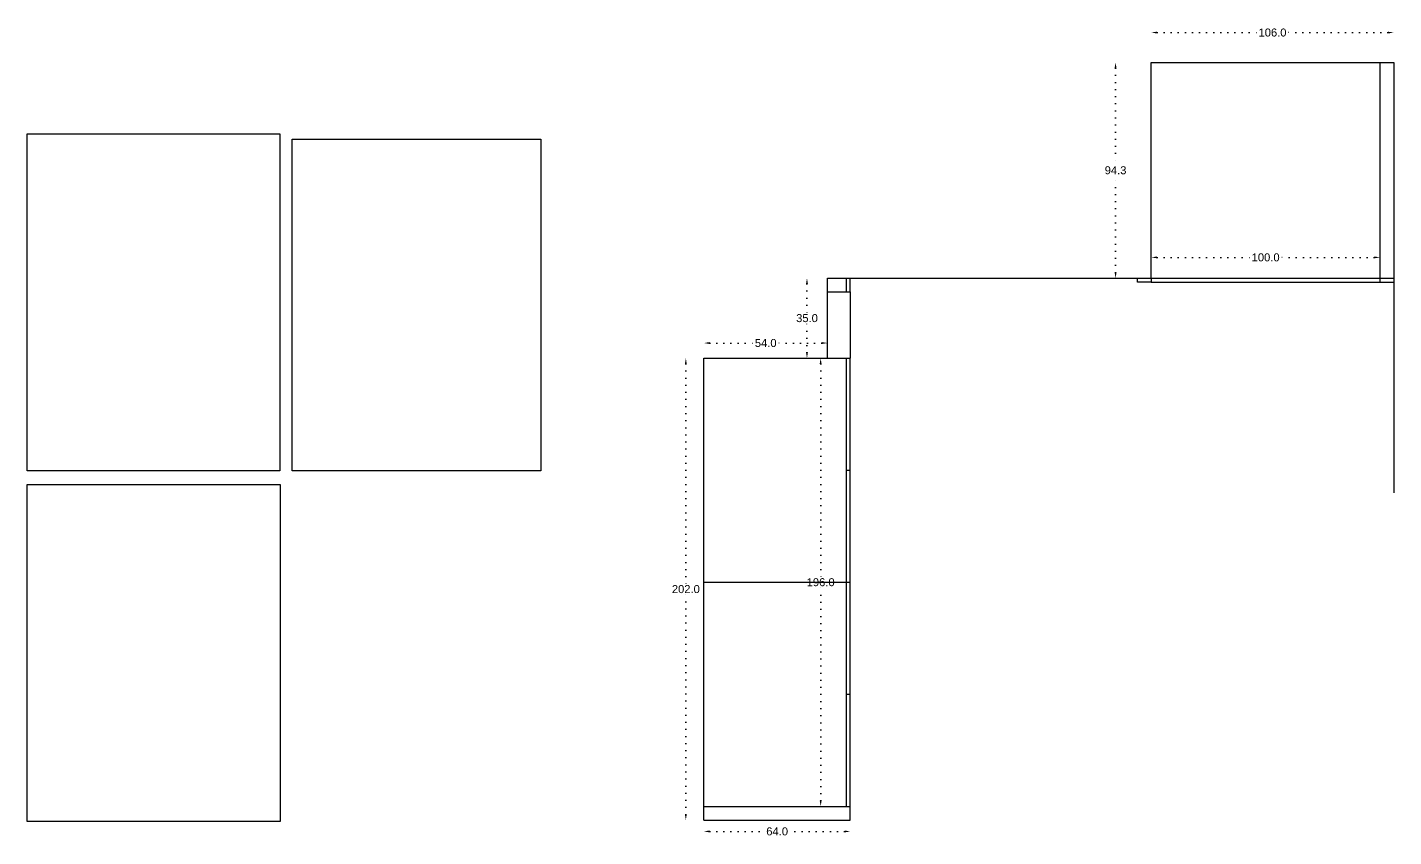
# Model space of a CAD drawing. Header units: inches. Extents: x 9 to 4094, y 4 to 1401.
# Drawn here: x 9 to 607, y 4 to 358 of the extents above; entities that cross this region are included whole.
import ezdxf

# ---------------------------------------------------------------- set-up
doc = ezdxf.new("R2010")
doc.units = ezdxf.units.IN
doc.header["$MEASUREMENT"] = 0
doc.linetypes.add('ACAD_ISO07W100', pattern=[3, 0, -3])
doc.styles.get("Standard").update_dxf_attribs({"font": 'arial.ttf'})
doc.dimstyles.get("Standard").update_dxf_attribs({"dimtxt": 3.5, "dimasz": 2.5, "dimexe": 0.18, "dimexo": 0.0625, "dimgap": 0.09, "dimtad": 0, "dimtih": 1, "dimtoh": 1, "dimdec": 1, "dimzin": 0, "dimdsep": 46, "dimtxsty": 'Standard', "dimcen": 0.09, "dimse1": 1, "dimse2": 1, "dimadec": 0, "dimazin": 0, "dimtfac": 1, "dimtdec": 1, "dimtix": 1, "dimtofl": 0, "dimtmove": 0, "dimatfit": 3, "dimfxl": 1, "dimtolj": 1, "dimtzin": 0, "dimarcsym": 0})
picture_1 = doc.add_image_def('image1.jpeg', size_in_pixel=(3024, 4032))
picture_2 = doc.add_image_def('image2.jpeg', size_in_pixel=(3024, 4032))
picture_3 = doc.add_image_def('image3.jpeg', size_in_pixel=(3024, 4032))

# ---------------------------------------------------------------- blocks, each defined once
blk = doc.blocks.new('*D1')
at = {"color": 0, "linetype": 'ACAD_ISO07W100', "lineweight": -2, "transparency": 16777216}
for p, q in [((297.35, 210.52), (297.35, 113.9)), ((297.35, 13.52), (297.35, 110.15))]:
    blk.add_line(p, q, dxfattribs=at)
at = {"color": 0, "transparency": 16777216}
for points in [[(296.93, 210.52), (297.76, 210.52), (297.35, 213.02)], [(296.93, 13.52), (297.76, 13.52), (297.35, 11.02)]]:
    blk.add_solid(points, dxfattribs=at)
at = {"layer": 'Defpoints', "color": 0, "transparency": 16777216}
for p in [(297.35, 213.02), (305.28, 213.02), (305.28, 11.02)]:
    blk.add_point(p, dxfattribs=at)
at = {"color": 0, "transparency": 16777216, "insert": (297.35, 112.02), "char_height": 3.5, "attachment_point": 5}
blk.add_mtext('\\A1;202.0', dxfattribs=at)
blk = doc.blocks.new('*D2')
at = {"color": 0, "linetype": 'ACAD_ISO07W100', "lineweight": -2, "transparency": 16777216}
for p, q in [((307.78, 219.64), (327.65, 219.64)), ((356.78, 219.64), (336.91, 219.64))]:
    blk.add_line(p, q, dxfattribs=at)
at = {"color": 0, "transparency": 16777216}
for points in [[(307.78, 220.06), (307.78, 219.22), (305.28, 219.64)], [(356.78, 220.06), (356.78, 219.22), (359.28, 219.64)]]:
    blk.add_solid(points, dxfattribs=at)
at = {"layer": 'Defpoints', "color": 0, "transparency": 16777216}
for p in [(359.28, 219.64), (305.28, 213.02), (359.28, 213.02)]:
    blk.add_point(p, dxfattribs=at)
at = {"color": 0, "transparency": 16777216, "insert": (332.28, 219.64), "char_height": 3.5, "attachment_point": 5}
blk.add_mtext('\\A1;54.0', dxfattribs=at)
blk = doc.blocks.new('*D3')
at = {"color": 0, "linetype": 'ACAD_ISO07W100', "lineweight": -2, "transparency": 16777216}
for p, q in [((350.34, 245.52), (350.34, 232.4)), ((350.34, 215.52), (350.34, 228.65))]:
    blk.add_line(p, q, dxfattribs=at)
at = {"color": 0, "transparency": 16777216}
for points in [[(349.92, 245.52), (350.75, 245.52), (350.34, 248.02)], [(349.92, 215.52), (350.75, 215.52), (350.34, 213.02)]]:
    blk.add_solid(points, dxfattribs=at)
at = {"layer": 'Defpoints', "color": 0, "transparency": 16777216}
for p in [(350.34, 248.02), (359.28, 248.02), (359.28, 213.02)]:
    blk.add_point(p, dxfattribs=at)
at = {"color": 0, "transparency": 16777216, "insert": (350.34, 230.52), "char_height": 3.5, "attachment_point": 5}
blk.add_mtext('\\A1;35.0', dxfattribs=at)
blk = doc.blocks.new('*D4')
at = {"color": 0, "linetype": 'ACAD_ISO07W100', "lineweight": -2, "transparency": 16777216}
for p, q in [((503.44, 355.41), (548.12, 355.41)), ((604.44, 355.41), (559.77, 355.41))]:
    blk.add_line(p, q, dxfattribs=at)
at = {"color": 0, "transparency": 16777216}
for points in [[(503.44, 355.82), (503.44, 354.99), (500.94, 355.41)], [(604.44, 355.82), (604.44, 354.99), (606.94, 355.41)]]:
    blk.add_solid(points, dxfattribs=at)
at = {"layer": 'Defpoints', "color": 0, "transparency": 16777216}
for p in [(606.94, 355.41), (500.94, 342.32), (606.94, 342.32)]:
    blk.add_point(p, dxfattribs=at)
at = {"color": 0, "transparency": 16777216, "insert": (553.94, 355.41), "char_height": 3.5, "attachment_point": 5}
blk.add_mtext('\\A1;106.0', dxfattribs=at)
blk = doc.blocks.new('*D5')
at = {"color": 0, "linetype": 'ACAD_ISO07W100', "lineweight": -2, "transparency": 16777216}
for p, q in [((485.3, 339.82), (485.3, 297.05)), ((485.3, 250.52), (485.3, 293.3))]:
    blk.add_line(p, q, dxfattribs=at)
at = {"color": 0, "transparency": 16777216}
for points in [[(484.88, 339.82), (485.72, 339.82), (485.3, 342.32)], [(484.88, 250.52), (485.72, 250.52), (485.3, 248.02)]]:
    blk.add_solid(points, dxfattribs=at)
at = {"layer": 'Defpoints', "color": 0, "transparency": 16777216}
for p in [(485.3, 342.32), (500.94, 342.32), (500.94, 248.02)]:
    blk.add_point(p, dxfattribs=at)
at = {"color": 0, "transparency": 16777216, "insert": (485.3, 295.17), "char_height": 3.5, "attachment_point": 5}
blk.add_mtext('\\A1;94.3', dxfattribs=at)
blk = doc.blocks.new('*D6')
at = {"color": 0, "linetype": 'ACAD_ISO07W100', "lineweight": -2, "transparency": 16777216}
for p, q in [((503.44, 257.09), (545.12, 257.09)), ((598.44, 257.09), (556.77, 257.09))]:
    blk.add_line(p, q, dxfattribs=at)
at = {"color": 0, "transparency": 16777216}
for points in [[(503.44, 257.51), (503.44, 256.68), (500.94, 257.09)], [(598.44, 257.51), (598.44, 256.68), (600.94, 257.09)]]:
    blk.add_solid(points, dxfattribs=at)
at = {"layer": 'Defpoints', "color": 0, "transparency": 16777216}
for p in [(500.94, 257.09), (500.94, 248.02), (600.94, 246.32)]:
    blk.add_point(p, dxfattribs=at)
at = {"color": 0, "transparency": 16777216, "insert": (550.94, 257.09), "char_height": 3.5, "attachment_point": 5}
blk.add_mtext('\\A1;100.0', dxfattribs=at)
blk = doc.blocks.new('*D7')
at = {"color": 0, "linetype": 'ACAD_ISO07W100', "lineweight": -2, "transparency": 16777216}
for p, q in [((307.78, 6.06), (332.64, 6.06)), ((366.78, 6.06), (341.92, 6.06))]:
    blk.add_line(p, q, dxfattribs=at)
at = {"color": 0, "transparency": 16777216}
for points in [[(307.78, 6.48), (307.78, 5.64), (305.28, 6.06)], [(366.78, 6.48), (366.78, 5.64), (369.28, 6.06)]]:
    blk.add_solid(points, dxfattribs=at)
at = {"layer": 'Defpoints', "color": 0, "transparency": 16777216}
for p in [(305.28, 17.02), (369.28, 17.02), (369.28, 6.06)]:
    blk.add_point(p, dxfattribs=at)
at = {"color": 0, "transparency": 16777216, "insert": (337.28, 6.06), "char_height": 3.5, "attachment_point": 5}
blk.add_mtext('\\A1;64.0', dxfattribs=at)
blk = doc.blocks.new('*D8')
at = {"color": 0, "linetype": 'ACAD_ISO07W100', "lineweight": -2, "transparency": 16777216}
for p, q in [((356.32, 210.52), (356.32, 116.9)), ((356.32, 19.52), (356.32, 113.15))]:
    blk.add_line(p, q, dxfattribs=at)
at = {"color": 0, "transparency": 16777216}
for points in [[(355.9, 210.52), (356.73, 210.52), (356.32, 213.02)], [(355.9, 19.52), (356.73, 19.52), (356.32, 17.02)]]:
    blk.add_solid(points, dxfattribs=at)
at = {"layer": 'Defpoints', "color": 0, "transparency": 16777216}
for p in [(356.32, 213.02), (367.58, 213.02), (367.58, 17.02)]:
    blk.add_point(p, dxfattribs=at)
at = {"color": 0, "transparency": 16777216, "insert": (356.32, 115.02), "char_height": 3.5, "attachment_point": 5}
blk.add_mtext('\\A1;196.0', dxfattribs=at)

msp = doc.modelspace()

# ---------------------------------------------------------------- linework, layer by layer
for p, q in [((500.94, 248.02), (500.94, 342.32)), ((500.94, 342.32), (606.94, 342.32)), ((600.94, 342.32), (600.94, 246.32)), ((606.94, 342.32), (606.94, 154.08)), ((359.28, 213.02), (359.28, 248.02)), ((359.28, 248.02), (500.94, 248.02)), ((367.58, 242.02), (367.58, 248.02)), ((369.28, 242.02), (369.28, 248.02)), ((494.94, 246.32), (494.94, 248.02)), ((500.94, 246.32), (494.94, 246.32)), ((500.94, 248.02), (606.94, 248.02)), ((500.94, 248.02), (500.94, 246.32)), ((500.94, 246.32), (606.94, 246.32)), ((359.28, 242.02), (369.28, 242.02)), ((369.28, 242.02), (369.28, 213.02)), ((305.28, 11.02), (305.28, 213.02)), ((305.28, 213.02), (359.28, 213.02)), ((359.28, 213.02), (369.28, 213.02)), ((367.58, 17.02), (367.58, 213.02)), ((369.28, 11.02), (369.28, 213.02)), ((367.58, 164.02), (369.28, 164.02)), ((305.28, 115.02), (369.28, 115.02)), ((367.58, 66.02), (369.28, 66.02)), ((305.28, 17.02), (369.28, 17.02)), ((305.28, 11.02), (369.28, 11.02))]:
    msp.add_line(p, q)

# ---------------------------------------------------------------- dimensions: what is measured, and where the dimension line sits
for base, p1, p2, picture, middle in [((606.94, 355.41), (500.94, 342.32), (606.94, 342.32), '*D4', (553.94, 355.41)), ((500.94, 257.09), (600.94, 246.32), (500.94, 248.02), '*D6', (550.94, 257.09)), ((359.28, 219.64), (305.28, 213.02), (359.28, 213.02), '*D2', (332.28, 219.64))]:
    dim = msp.add_linear_dim(base=base, p1=p1, p2=p2, dimstyle='Standard')
    dim.commit()
    dim.dimension.update_dxf_attribs({"geometry": picture, "text_midpoint": middle})
for base, p1, p2, picture, middle in [((485.3, 342.32), (500.94, 248.02), (500.94, 342.32), '*D5', (485.3, 295.17)), ((350.34, 248.02), (359.28, 213.02), (359.28, 248.02), '*D3', (350.34, 230.52)), ((297.35, 213.02), (305.28, 11.02), (305.28, 213.02), '*D1', (297.35, 112.02)), ((356.32, 213.02), (367.58, 17.02), (367.58, 213.02), '*D8', (356.32, 115.02))]:
    dim = msp.add_linear_dim(base=base, p1=p1, p2=p2, angle=270, dimstyle='Standard')
    dim.commit()
    dim.dimension.update_dxf_attribs({"geometry": picture, "text_midpoint": middle})
dim = msp.add_linear_dim(base=(369.28, 6.06), p1=(305.28, 17.02), p2=(369.28, 17.02), dimstyle='Standard')
dim.commit()
dim.dimension.update_dxf_attribs({"geometry": '*D7', "text_midpoint": (337.28, 6.06), "dimtype": 160})

# ---------------------------------------------------------------- pictures from other files: only their frames are drawn
image = msp.add_image(picture_2, insert=(9.33, 163.82), size_in_units=(110.51, 147.34))
image.dxf.flags = 7
image = msp.add_image(picture_3, insert=(125.2, 163.82), size_in_units=(108.7, 144.94))
image.dxf.flags = 7
image = msp.add_image(picture_1, insert=(9.33, 10.35), size_in_units=(110.57, 147.43))
image.dxf.flags = 7

doc.saveas('drawing.dxf')
